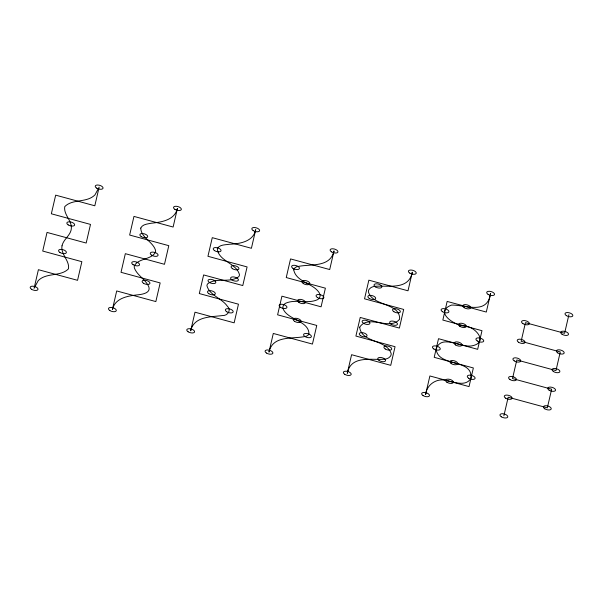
<?xml version="1.0" encoding="UTF-8"?>
<svg xmlns="http://www.w3.org/2000/svg" width="603" height="603" viewBox="0 0 603 603"><rect width="100%" height="100%" fill="white"/><g stroke="black" fill="none" stroke-linecap="round" stroke-linejoin="round"><path stroke-width="0.9" d="M503.867 415.851L508.186 397.219L547.336 407.847L551.647 389.214L512.497 378.586L516.816 359.953L555.966 370.574L560.277 351.941L521.135 341.313L525.447 322.68L564.596 333.308L568.915 314.676M436.18 349.16C437.891 367.438 473.491 358.167 470.853 378.382C466.127 386.779 454.398 382.181 447.072 380.704C437.243 377.463 426.713 384.345 425.567 394.596L429.886 375.963L469.036 386.591L473.355 367.958L434.205 357.33L438.517 338.698L477.666 349.325L481.985 330.685L442.836 320.065L447.155 301.425L486.297 312.053L490.616 293.42C487.314 315.467 465.599 304.703 451.504 305.088C433.414 311.992 455.159 325.914 464.77 326.057C475.579 326.607 489.048 342.692 471.885 345.858C461.197 348.029 441.012 333.678 436.18 349.16M293.729 269.865C296.126 281.963 312.535 282.92 318.949 292.372A17.713 8.344 15.8 0 1 320.02 294.988A17.962 8.457 15.8 0 1 319.311 298.07A17.608 8.291 15.8 0 1 317.231 299.819C307.244 304.123 295.756 298.877 285.769 303.181A17.608 8.291 15.8 0 0 283.689 304.93A17.962 8.457 15.8 0 0 282.928 307.183A17.713 8.344 15.8 0 0 284.051 310.628C289.877 320.05 309.113 321.55 308.947 334.024A14.811 6.98 15.8 0 1 306.294 336.21C293.329 339.542 272.94 334.529 268.976 352.092L273.295 333.451L312.444 344.079L316.756 325.447L277.606 314.819L281.925 296.186L321.075 306.814L325.394 288.181L286.244 277.553L290.556 258.921L329.705 269.549L334.024 250.908C330.06 268.471 309.671 263.458 296.699 266.79A14.811 6.98 15.8 0 0 294.053 268.976L293.729 269.865M62.019 245.783C60.383 254.315 69.873 260.511 68.463 268.84C60.662 276.92 46.363 272.27 38.208 280.659L34.085 288.324L38.404 269.692L77.553 280.32L81.865 261.687L42.723 251.059L47.034 232.426L86.184 243.047L90.503 224.414L51.353 213.786L55.664 195.153L94.814 205.781L99.133 187.149L95.01 194.814C86.855 203.203 72.564 198.553 64.755 206.633C63.405 214.404 71.553 220.118 71.38 227.874C71.275 235.178 63.428 238.946 62.019 245.783M140.748 228.085C140.966 237.597 152.551 241.441 155.423 249.944A17.924 8.442 15.8 0 1 155.235 252.68C150.531 259.825 139.285 258.152 134.575 265.305A17.924 8.442 15.8 0 0 134.394 268.041C137.303 275.646 145.813 279.43 148.881 286.983C150.765 292.787 142.866 294.219 138.811 294.709C128.56 295.824 115.173 297.588 112.384 309.58L116.703 290.947L155.845 301.575L160.164 282.935L121.015 272.315L125.334 253.675L164.483 264.302L168.795 245.67L129.645 235.042L133.964 216.409L173.114 227.037L177.433 208.404C174.636 220.389 161.25 222.153 151.006 223.268C147.434 224.052 142.459 224.233 140.748 228.085M359.697 327.203C361.408 343.145 386.862 339.195 391.189 353.712A18.459 8.698 15.8 0 1 390.405 356.267L388.92 357.685A17.63 8.306 15.8 0 1 385.189 359.147C371.893 360.458 350.84 354.707 347.275 373.347L351.587 354.707L390.736 365.335L395.055 346.702L355.906 336.075L360.225 317.442L399.374 328.07L403.686 309.437L364.536 298.809L368.855 280.169L408.005 290.797L412.316 272.164C408.751 290.804 387.706 285.053 374.403 286.357A17.63 8.306 15.8 0 0 370.672 287.827L369.187 289.236A18.459 8.698 15.8 0 0 368.403 291.799C372.179 306.422 400.302 302.48 399.623 319.16C389.802 331.318 368.471 313.673 359.697 327.203M217.321 248.624C218.188 261.22 236.617 263.051 239.481 274.757A14.66 6.904 15.8 0 1 238.652 276.762C229.781 283.433 216.628 277.063 207.749 283.734A14.66 6.904 15.8 0 0 206.927 285.739C209.61 295.432 221.723 298.229 227.256 306.083C231.733 310.078 227.708 315.904 222.371 315.58C210.726 317.005 193.91 316.311 190.684 330.836L194.995 312.203L234.145 322.831L238.464 304.191L199.314 293.563L203.626 274.93L242.775 285.558L247.094 266.925L207.945 256.298L212.264 237.665L251.413 248.293L255.725 229.653C253.343 241.682 239.843 243.831 229.615 244.238C225.499 244.939 219.68 244.426 217.321 248.624M501.312 416.801A4.055 1.915 15.8 0 0 507.741 417.05A4.055 1.915 15.8 0 0 502.548 413.711A4.055 1.915 15.8 0 0 501.312 416.801M505.631 398.168A4.055 1.915 15.8 0 0 512.06 398.41A4.055 1.915 15.8 0 0 506.859 395.078A4.055 1.915 15.8 0 0 505.631 398.168M544.78 408.796A4.055 1.915 15.8 0 0 551.202 409.038A4.055 1.915 15.8 0 0 546.009 405.706A4.055 1.915 15.8 0 0 544.78 408.796M549.099 390.156A4.055 1.915 15.8 0 0 555.521 390.405A4.055 1.915 15.8 0 0 550.328 387.073A4.055 1.915 15.8 0 0 549.099 390.156M509.95 379.536A4.055 1.915 15.8 0 0 516.372 379.777A4.055 1.915 15.8 0 0 511.178 376.445A4.055 1.915 15.8 0 0 509.95 379.536M514.261 360.896A4.055 1.915 15.8 0 0 520.691 361.144A4.055 1.915 15.8 0 0 515.497 357.813A4.055 1.915 15.8 0 0 514.261 360.896M553.411 371.523A4.055 1.915 15.8 0 0 559.84 371.772A4.055 1.915 15.8 0 0 554.639 368.441A4.055 1.915 15.8 0 0 553.411 371.523M557.73 352.891A4.055 1.915 15.8 0 0 564.152 353.139A4.055 1.915 15.8 0 0 558.958 349.8A4.055 1.915 15.8 0 0 557.73 352.891M518.58 342.263A4.055 1.915 15.8 0 0 525.009 342.512A4.055 1.915 15.8 0 0 519.809 339.172A4.055 1.915 15.8 0 0 518.58 342.263M522.899 323.63A4.055 1.915 15.8 0 0 529.321 323.871A4.055 1.915 15.8 0 0 524.128 320.54A4.055 1.915 15.8 0 0 522.899 323.63M562.049 334.258A4.055 1.915 15.8 0 0 568.471 334.499A4.055 1.915 15.8 0 0 563.277 331.168A4.055 1.915 15.8 0 0 562.049 334.258M566.36 315.625A4.055 1.915 15.8 0 0 572.79 315.866A4.055 1.915 15.8 0 0 567.589 312.535A4.055 1.915 15.8 0 0 566.36 315.625M488.068 294.37A4.055 1.915 15.8 0 0 494.49 294.611A4.055 1.915 15.8 0 0 489.297 291.279A4.055 1.915 15.8 0 0 488.068 294.37M464.174 307.688A4.055 1.915 15.8 0 0 470.604 307.937A4.055 1.915 15.8 0 0 465.403 304.598A4.055 1.915 15.8 0 0 464.174 307.688M442.444 311.691A4.055 1.915 15.8 0 0 448.866 311.939A4.055 1.915 15.8 0 0 443.672 308.6A4.055 1.915 15.8 0 0 442.444 311.691M459.855 326.321A4.055 1.915 15.8 0 0 466.285 326.57A4.055 1.915 15.8 0 0 461.084 323.231A4.055 1.915 15.8 0 0 459.855 326.321M477.275 340.951A4.055 1.915 15.8 0 0 483.696 341.2A4.055 1.915 15.8 0 0 478.503 337.868A4.055 1.915 15.8 0 0 477.275 340.951M455.544 344.954A4.055 1.915 15.8 0 0 461.966 345.202A4.055 1.915 15.8 0 0 456.773 341.871A4.055 1.915 15.8 0 0 455.544 344.954M433.806 348.964A4.055 1.915 15.8 0 0 440.235 349.205A4.055 1.915 15.8 0 0 435.042 345.873A4.055 1.915 15.8 0 0 433.806 348.964M451.225 363.594A4.055 1.915 15.8 0 0 457.654 363.835A4.055 1.915 15.8 0 0 452.454 360.504A4.055 1.915 15.8 0 0 451.225 363.594M468.644 378.224A4.055 1.915 15.8 0 0 475.066 378.465A4.055 1.915 15.8 0 0 469.873 375.134A4.055 1.915 15.8 0 0 468.644 378.224M446.906 382.227A4.055 1.915 15.8 0 0 453.335 382.468A4.055 1.915 15.8 0 0 448.142 379.136A4.055 1.915 15.8 0 0 446.906 382.227M423.02 395.545A4.055 1.915 15.8 0 0 429.442 395.794A4.055 1.915 15.8 0 0 424.248 392.455A4.055 1.915 15.8 0 0 423.02 395.545M344.72 374.29A4.055 1.915 15.8 0 0 351.15 374.538A4.055 1.915 15.8 0 0 345.949 371.207A4.055 1.915 15.8 0 0 344.72 374.29M379.121 360.519A4.055 1.915 15.8 0 0 385.543 360.767A4.055 1.915 15.8 0 0 380.35 357.436A4.055 1.915 15.8 0 0 379.121 360.519M385.257 348.986A4.055 1.915 15.8 0 0 391.686 349.227A4.055 1.915 15.8 0 0 386.485 345.896A4.055 1.915 15.8 0 0 385.257 348.986M360.602 335.69A4.055 1.915 15.8 0 0 367.023 335.931A4.055 1.915 15.8 0 0 361.83 332.6A4.055 1.915 15.8 0 0 360.602 335.69M363.473 323.268A4.055 1.915 15.8 0 0 369.903 323.51A4.055 1.915 15.8 0 0 364.702 320.178A4.055 1.915 15.8 0 0 363.473 323.268M391.015 324.135A4.055 1.915 15.8 0 0 397.437 324.384A4.055 1.915 15.8 0 0 392.244 321.052A4.055 1.915 15.8 0 0 391.015 324.135M393.895 311.713A4.055 1.915 15.8 0 0 400.317 311.962A4.055 1.915 15.8 0 0 395.123 308.63A4.055 1.915 15.8 0 0 393.895 311.713M369.232 298.417A4.055 1.915 15.8 0 0 375.654 298.666A4.055 1.915 15.8 0 0 370.461 295.334A4.055 1.915 15.8 0 0 369.232 298.417M375.368 286.885A4.055 1.915 15.8 0 0 381.797 287.126A4.055 1.915 15.8 0 0 376.604 283.794A4.055 1.915 15.8 0 0 375.368 286.885M409.769 273.114A4.055 1.915 15.8 0 0 416.191 273.355A4.055 1.915 15.8 0 0 410.997 270.023A4.055 1.915 15.8 0 0 409.769 273.114M266.428 353.034A4.055 1.915 15.8 0 0 272.85 353.283A4.055 1.915 15.8 0 0 267.657 349.951A4.055 1.915 15.8 0 0 266.428 353.034M304.922 336.527A4.055 1.915 15.8 0 0 311.352 336.776A4.055 1.915 15.8 0 0 306.151 333.444A4.055 1.915 15.8 0 0 304.922 336.527M294.573 321.339A4.055 1.915 15.8 0 0 300.995 321.587A4.055 1.915 15.8 0 0 295.802 318.256A4.055 1.915 15.8 0 0 294.573 321.339M280.478 307.334A4.055 1.915 15.8 0 0 286.907 307.583A4.055 1.915 15.8 0 0 281.707 304.251A4.055 1.915 15.8 0 0 280.478 307.334M298.945 302.45A4.055 1.915 15.8 0 0 305.374 302.691A4.055 1.915 15.8 0 0 300.181 299.359A4.055 1.915 15.8 0 0 298.945 302.45M317.419 297.558A4.055 1.915 15.8 0 0 323.841 297.807A4.055 1.915 15.8 0 0 318.648 294.468A4.055 1.915 15.8 0 0 317.419 297.558M303.324 283.553A4.055 1.915 15.8 0 0 309.754 283.802A4.055 1.915 15.8 0 0 304.553 280.463A4.055 1.915 15.8 0 0 303.324 283.553M292.975 268.365A4.055 1.915 15.8 0 0 299.397 268.614A4.055 1.915 15.8 0 0 294.204 265.275A4.055 1.915 15.8 0 0 292.975 268.365M331.469 251.858A4.055 1.915 15.8 0 0 337.899 252.107A4.055 1.915 15.8 0 0 332.698 248.768A4.055 1.915 15.8 0 0 331.469 251.858M253.177 230.602A4.055 1.915 15.8 0 0 259.599 230.851A4.055 1.915 15.8 0 0 254.406 227.512A4.055 1.915 15.8 0 0 253.177 230.602M214.578 250.644A4.055 1.915 15.8 0 0 221.007 250.886A4.055 1.915 15.8 0 0 215.806 247.554A4.055 1.915 15.8 0 0 214.578 250.644M232.449 268.682A4.055 1.915 15.8 0 0 238.878 268.923A4.055 1.915 15.8 0 0 233.678 265.591A4.055 1.915 15.8 0 0 232.449 268.682M231.944 279.965A4.055 1.915 15.8 0 0 238.373 280.214A4.055 1.915 15.8 0 0 233.173 276.883A4.055 1.915 15.8 0 0 231.944 279.965M209.362 282.415A4.055 1.915 15.8 0 0 215.784 282.664A4.055 1.915 15.8 0 0 210.59 279.332A4.055 1.915 15.8 0 0 209.362 282.415M208.857 293.706A4.055 1.915 15.8 0 0 215.279 293.955A4.055 1.915 15.8 0 0 210.085 290.616A4.055 1.915 15.8 0 0 208.857 293.706M226.72 311.743A4.055 1.915 15.8 0 0 233.15 311.992A4.055 1.915 15.8 0 0 227.949 308.653A4.055 1.915 15.8 0 0 226.72 311.743M188.128 331.786A4.055 1.915 15.8 0 0 194.55 332.027A4.055 1.915 15.8 0 0 189.357 328.695A4.055 1.915 15.8 0 0 188.128 331.786M109.829 310.53A4.055 1.915 15.8 0 0 116.258 310.771A4.055 1.915 15.8 0 0 111.058 307.44A4.055 1.915 15.8 0 0 109.829 310.53M143.476 283.259A4.055 1.915 15.8 0 0 149.906 283.508A4.055 1.915 15.8 0 0 144.705 280.176A4.055 1.915 15.8 0 0 143.476 283.259M133.09 264.694A4.055 1.915 15.8 0 0 139.519 264.936A4.055 1.915 15.8 0 0 134.318 261.604A4.055 1.915 15.8 0 0 133.09 264.694M151.617 255.19A4.055 1.915 15.8 0 0 158.046 255.431A4.055 1.915 15.8 0 0 152.845 252.099A4.055 1.915 15.8 0 0 151.617 255.19M141.23 236.617A4.055 1.915 15.8 0 0 147.66 236.858A4.055 1.915 15.8 0 0 142.459 233.527A4.055 1.915 15.8 0 0 141.23 236.617M174.878 209.347A4.055 1.915 15.8 0 0 181.307 209.595A4.055 1.915 15.8 0 0 176.106 206.264A4.055 1.915 15.8 0 0 174.878 209.347M96.578 188.091A4.055 1.915 15.8 0 0 103.007 188.34A4.055 1.915 15.8 0 0 97.814 185.008A4.055 1.915 15.8 0 0 96.578 188.091M68.199 224.904A4.055 1.915 15.8 0 0 74.621 225.153A4.055 1.915 15.8 0 0 69.428 221.814A4.055 1.915 15.8 0 0 68.199 224.904M59.916 252.461A4.055 1.915 15.8 0 0 66.345 252.71A4.055 1.915 15.8 0 0 61.144 249.378A4.055 1.915 15.8 0 0 59.916 252.461M31.537 289.274A4.055 1.915 15.8 0 0 37.959 289.515A4.055 1.915 15.8 0 0 32.766 286.184A4.055 1.915 15.8 0 0 31.537 289.274"/></g></svg>
